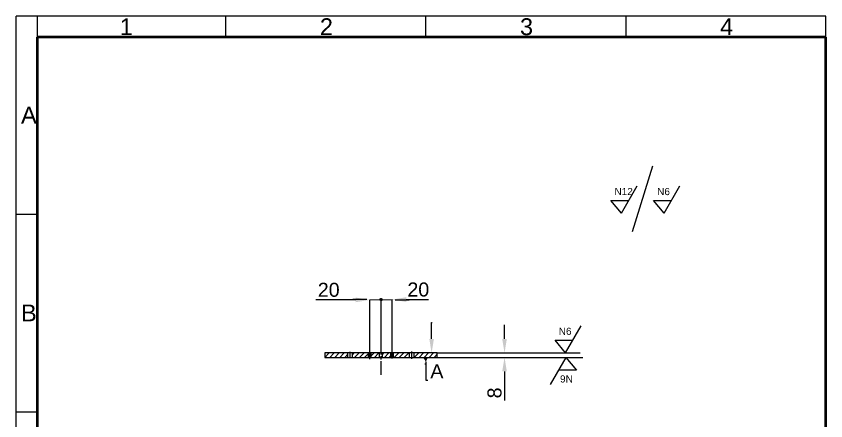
# Model space of a CAD drawing. Header units: millimetres. Extents: x 9534 to 10975, y 1284 to 3436.
# Drawn here: x 9534 to 10975, y 2715 to 3436 of the extents above; entities that cross this region are included whole.
import ezdxf
from ezdxf import colors
from ezdxf.entities.mleader import LeaderData, LeaderLine
from ezdxf.math import Vec2, Vec3

# ---------------------------------------------------------------- set-up
doc = ezdxf.new("R2010")
doc.units = ezdxf.units.MM
doc.header["$MEASUREMENT"] = 0
doc.linetypes.add('ACAD_ISO02W100', pattern=[15, 12, -3])
doc.linetypes.add('ACAD_ISO08W100', pattern=[36, 24, -3, 6, -3])
doc.layers.get('Defpoints').update_dxf_attribs({"linetype": 'ACAD_ISO02W100'})
doc.layers.add('Crta_05', color=1, linetype='Continuous', lineweight=50)
for name, color, linetype in [('Layer1', 1, 'ACAD_ISO08W100'), ('Layer2', 4, 'Continuous'), ('Layer3', 5, 'Continuous'), ('RAHM2', 1, 'Continuous')]:
    doc.layers.add(name, color=color, linetype=linetype)
doc.styles.get("Standard").update_dxf_attribs({"font": 'arial.ttf'})
doc.dimstyles.get("Standard").update_dxf_attribs({"dimscale": 5, "dimtxt": 5, "dimasz": 5, "dimexe": 0, "dimexo": 0, "dimgap": 1, "dimtad": 1, "dimdec": 4, "dimzin": 12, "dimdsep": 46, "dimtxsty": 'Standard', "dimcen": 0.09, "dimadec": 0, "dimazin": 0, "dimtfac": 1, "dimtdec": 4, "dimtofl": 0, "dimtmove": 0, "dimatfit": 3, "dimfxl": 1, "dimtolj": 1, "dimtzin": 0, "dimarcsym": 0})

# ---------------------------------------------------------------- blocks, each defined once
blk = doc.blocks.new('*D8')
at = {"layer": 'Defpoints', "color": 0, "transparency": 16777216}
for p in [(10283.4, 2836.1), (10283.4, 2828.1), (10403.4, 2828.1)]:
    blk.add_point(p, dxfattribs=at)
at = {"layer": 'Layer2', "color": 0, "lineweight": -2, "transparency": 16777216}
for p, q in [((10403.4, 2861.1), (10403.4, 2886.1)), ((10283.4, 2836.1), (10403.4, 2836.1)), ((10283.4, 2828.1), (10403.4, 2828.1)), ((10403.4, 2803.1), (10403.4, 2751.6))]:
    blk.add_line(p, q, dxfattribs=at)
at = {"layer": 'Layer2', "color": 0, "transparency": 16777216}
for points in [[(10399.2, 2861.1), (10407.5, 2861.1), (10403.4, 2836.1)], [(10399.2, 2803.1), (10407.5, 2803.1), (10403.4, 2828.1)]]:
    blk.add_solid(points, dxfattribs=at)
at = {"layer": 'Layer2', "color": 0, "transparency": 16777216, "insert": (10385.6, 2764.8), "char_height": 25, "attachment_point": 5, "rotation": 90}
blk.add_mtext('\\A1;8', dxfattribs=at)

msp = doc.modelspace()

# ---------------------------------------------------------------- hatches: boundary and pattern name
at = {"layer": 'Layer3'}
h = msp.add_hatch(dxfattribs=at)
h.set_pattern_fill('ANSI31', color=256)
h.set_pattern_definition([(45, (200.16183, 2587.98533), (-0.0883883476, 0.0883883476), [])])
h.paths.add_polyline_path([(10181.60227, 2931.13933, 0.0403813846), (10181.62593, 2930.84684), (10185.22517, 2930.89514, 0.0336628352), (10185.24163, 2931.13933, 1)])
h.paths.add_polyline_path([(10185.22517, 2930.89514), (10183.42195, 2930.87094), (10183.42195, 2929.31965, 0.3753174497)])
h.paths.add_polyline_path([(10183.42195, 2930.87094), (10181.62593, 2930.84684, 0.3676821362), (10183.42195, 2929.31965)])
h = msp.add_hatch(dxfattribs=at)
h.set_pattern_fill('ANSI31', color=256, scale=50)
h.set_pattern_definition([(45, (200.162, 2587.9853), (-4.4194174, 4.4194174), [])])
h.paths.add_polyline_path([(10124.42195, 2836.06167), (10083.42195, 2836.06167), (10083.42195, 2828.06167), (10124.42195, 2828.06167)])
h.paths.add_polyline_path([(10132.42195, 2836.06167), (10132.42195, 2828.06167), (10149.42195, 2828.06167), (10160.92195, 2828.06167), (10160.92195, 2832.06167), (10160.92195, 2836.06167)])
h.paths.add_polyline_path([(10180.92195, 2828.06167), (10180.92195, 2836.06167), (10165.92195, 2836.06167), (10165.92195, 2828.06167)])
h.paths.add_polyline_path([(10200.92195, 2828.06167), (10200.92195, 2836.06167), (10185.92195, 2836.06167), (10185.92195, 2828.06167)])
h.paths.add_polyline_path([(10205.92195, 2836.06167), (10205.92195, 2832.06167), (10205.92195, 2828.06167), (10217.42195, 2828.06167), (10234.42195, 2828.06167), (10234.42195, 2836.06167)])
h.paths.add_polyline_path([(10283.42195, 2828.06167), (10283.42195, 2836.06167), (10242.42195, 2836.06167), (10242.42195, 2828.06167)])

# ---------------------------------------------------------------- linework, layer by layer
for p, q in [((10283.42195, 2836.06167), (10083.42195, 2836.06167)), ((10083.42195, 2836.06167), (10083.42195, 2828.06167)), ((10083.42195, 2828.06167), (10283.42195, 2828.06167)), ((10124.42195, 2828.06167), (10124.42195, 2836.06167)), ((10132.42195, 2828.06167), (10132.42195, 2836.06167)), ((10160.92195, 2828.06167), (10160.92195, 2836.06167)), ((10165.92195, 2828.06167), (10165.92195, 2836.06167)), ((10180.92195, 2828.06167), (10180.92195, 2836.06167)), ((10185.92195, 2828.06167), (10185.92195, 2836.06167)), ((10200.92195, 2828.06167), (10200.92195, 2836.06167)), ((10205.92195, 2828.06167), (10205.92195, 2836.06167)), ((10234.42195, 2828.06167), (10234.42195, 2836.06167)), ((10242.42195, 2828.06167), (10242.42195, 2836.06167)), ((10283.42195, 2828.06167), (10283.42195, 2836.06167))]:
    msp.add_line(p, q)
at = {"layer": 'Crta_05'}
for p, q in [((9571.38512, 3398.5719), (9571.38512, 1283.5719)), ((10975.38512, 3398.5719), (9571.38512, 3398.5719)), ((10975.38512, 1283.5719), (10975.38512, 3398.5719))]:
    msp.add_line(p, q, dxfattribs=at)
at = {"layer": 'Layer1'}
for p, q in [((10183.42195, 2797.32264), (10183.42195, 2866.95768)), ((10203.42195, 2825.8779), (10203.42195, 2839.99045)), ((10128.42195, 2826.70738), (10128.42195, 2838.24526)), ((10163.42195, 2825.23196), (10163.42195, 2837.76619)), ((10238.42195, 2825.55778), (10238.42195, 2838.67523))]:
    msp.add_line(p, q, dxfattribs=at)
at = {"layer": 'Layer2'}
for p, q in [((10666.63782, 3168.69178), (10630.6613, 3051.8457)), ((10611.45344, 3085.10901), (10639.31499, 3133.53993)), ((10687.40387, 3085.10901), (10715.26543, 3133.53993)), ((10611.45344, 3085.10901), (10592.87907, 3107.612)), ((10592.87907, 3107.612), (10624.39906, 3107.612)), ((10687.40387, 3085.10901), (10668.8295, 3107.612)), ((10668.8295, 3107.612), (10700.34949, 3107.612)), ((10138.42195, 2930.60255), (10067.26915, 2930.60255)), ((10158.42195, 2931.13933), (10133.42195, 2931.13933)), ((10163.42195, 2930.60255), (10203.42195, 2931.13933)), ((10163.42195, 2837.76619), (10163.42195, 2930.60255)), ((10183.42195, 2837.43287), (10183.42195, 2931.13933)), ((10183.42195, 2837.43287), (10183.42195, 2930.60255)), ((10203.42195, 2839.99045), (10203.42195, 2931.13933)), ((10208.42195, 2930.60255), (10233.42195, 2930.60255)), ((10228.42195, 2931.13933), (10267.87866, 2931.13933)), ((10512.20059, 2836.06167), (10540.06214, 2884.49259)), ((10512.20059, 2836.06167), (10493.62622, 2858.56466)), ((10493.62622, 2858.56466), (10525.14621, 2858.56466)), ((10403.36434, 2836.06167), (10537.97304, 2836.06167)), ((10403.36434, 2828.06167), (10542.58241, 2828.06167)), ((10512.63914, 2828.06167), (10484.84375, 2779.59275)), ((10512.63914, 2828.06167), (10531.24422, 2805.58408)), ((10263.42061, 2820.19248), (10263.42061, 2787.65779)), ((10531.24422, 2805.58408), (10499.72426, 2805.54103)), ((10263.42061, 2787.65779), (10266.56207, 2787.65779))]:
    msp.add_line(p, q, dxfattribs=at)
at = {"layer": 'Layer2', "linetype": 'ByBlock', "lineweight": -2}
msp.add_line((10262.54904, 2816.06096), (10261.54904, 2816.06096), dxfattribs=at)
at = {"layer": 'Layer2'}
msp.add_circle((10183.42195, 2931.13933), 1.81968, dxfattribs=at)
for points in [[(10138.42195, 2934.76922), (10138.42195, 2926.43589), (10163.42195, 2930.60255)], [(10228.42195, 2935.306), (10228.42195, 2926.97267), (10203.42195, 2931.13933)], [(10266.71571, 2828.06167), (10263.42061, 2820.19248), (10258.38238, 2828.06167)]]:
    msp.add_solid(points, dxfattribs=at)
at = {"layer": 'RAHM2'}
for p, q in [((9571.38512, 3436.0719), (9533.88512, 3436.0719)), ((9533.88512, 2026.0719), (9533.88512, 3436.0719)), ((10975.38512, 3436.0719), (9571.38512, 3436.0719)), ((9571.38512, 3436.0719), (9571.38512, 3398.5719)), ((9906.63512, 3436.0719), (9906.63512, 3398.5719)), ((10262.88512, 3436.0719), (10262.88512, 3398.5719)), ((10619.13512, 3436.0719), (10619.13512, 3398.5719)), ((10975.38512, 3398.5719), (10975.38512, 3436.0719)), ((9533.88512, 3083.5719), (9571.38512, 3083.5719)), ((9533.88512, 2731.0719), (9571.38512, 2731.0719))]:
    msp.add_line(p, q, dxfattribs=at)

# ---------------------------------------------------------------- texts
at = {"layer": 'Layer2', "char_height": 12.753587, "attachment_point": 1}
for s, insert in [('N12', (10599.13646, 3130.00609)), ('N6', (10675.08689, 3130.00609)), ('N6', (10499.8836, 2880.95875))]:
    msp.add_mtext_dynamic_manual_height_columns(s, width=4.8228718, gutter_width=1, heights=[0], dxfattribs=dict(at, insert=insert))
at = {"layer": 'Layer2', "char_height": 25}
for s, insert, attachment_point in [('\\A1;20', (10090.34555, 2948.36688), 5), ('\\A1;20', (10249.84739, 2948.90366), 5), ('A', (10271.29345, 2815.9835), 1)]:
    msp.add_mtext(s, dxfattribs=dict(at, insert=insert, attachment_point=attachment_point))
at = {"layer": 'Layer2', "insert": (10525.01742, 2783.38527), "char_height": 12.753587, "attachment_point": 1, "rotation": 180.07825128}
msp.add_mtext_dynamic_manual_height_columns('N6', width=4.8228718, gutter_width=1, heights=[0], dxfattribs=at)
at = {"layer": 'RAHM2'}
for s, p in [('1', (9718.38512, 3402.3219)), ('2', (10074.63512, 3402.3219)), ('3', (10430.88512, 3402.3219)), ('4', (10787.13512, 3402.3219)), ('A', (9542.51012, 3244.8219)), ('B', (9542.51012, 2892.3219))]:
    msp.add_text(s, height=30, dxfattribs=at).set_placement(p)

# ---------------------------------------------------------------- dimensions: what is measured, and where the dimension line sits
at = {"layer": 'Layer2'}
dim = msp.add_linear_dim(base=(10403.36434, 2828.06167), p1=(10283.42195, 2836.06167), p2=(10283.42195, 2828.06167), angle=90, dimstyle='Standard', dxfattribs=at)
dim.commit()
dim.dimension.update_dxf_attribs({"geometry": '*D8', "text_midpoint": (10385.60001, 2764.82498)})

# ---------------------------------------------------------------- leaders
ml = msp.add_multileader_mtext('Standard', dxfattribs=at)
ml.set_content('', color=256)
ml.set_leader_properties()
ml.build(insert=Vec2(0, 0))
ml.multileader.update_dxf_attribs({"dogleg_length": 1, "arrow_head_size": 25})
ctx = ml.context
ctx.base_point, ctx.char_height, ctx.arrow_head_size, ctx.landing_gap_size, ctx.plane_origin = Vec3(10274.53335, 2890.23142), 25, 25, 1, Vec3(10273.53335, 2836.06167)
notes = []
notes.append((ctx, [(0, (1, 1, 0), (10273.53335, 2890.23142), (1, 0), 1, [(0, [(10273.53335, 2836.06167), (10273.53335, 2890.23142)], 0, [])])]))
ctx.mtext.insert, ctx.mtext.flow_direction = Vec3(10275.53335, 2902.73142), 5
for ctx, leaders in notes:
    for number, flags, end, landing, length, lines in leaders:
        leader = LeaderData()
        leader.index, (leader.has_last_leader_line, leader.has_dogleg_vector, leader.attachment_direction) = number, flags
        leader.last_leader_point, leader.dogleg_vector, leader.dogleg_length = Vec3(end), Vec3(landing), length
        for number, points, colour, breaks in lines:
            line = LeaderLine()
            line.index, line.vertices, line.color, line.breaks = number, Vec3.list(points), colors.encode_raw_color(colour), breaks
            leader.lines.append(line)
        ctx.leaders.append(leader)

doc.saveas('drawing.dxf')
